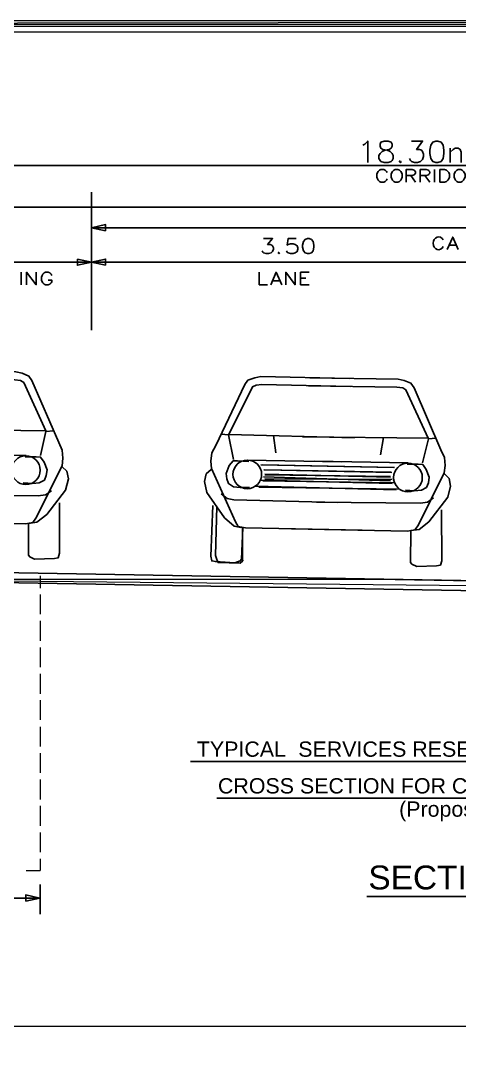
# Model space of a CAD drawing. Header units: inches. Extents: x 11 to 850, y 10 to 598.
# Drawn here: x 241.6 to 369.9, y 298.1 to 597.9 of the extents above; entities that cross this region are included whole.
import ezdxf

# ---------------------------------------------------------------- set-up
doc = ezdxf.new("R2010")
doc.units = ezdxf.units.IN
doc.header["$MEASUREMENT"] = 0
doc.layers.add('PDF_Geometry', color=7, linetype='Continuous')
doc.layers.add('PDF_Text', color=7, linetype='Continuous')
doc.styles.add('PDF Arial', font='arial.ttf')

msp = doc.modelspace()

# ---------------------------------------------------------------- linework, layer by layer
at = {"layer": 'PDF_Geometry', "lineweight": 0}
for points in [[(849.77, 597.95), (12.36, 596.91), (11.32, 597.95), (849.77, 597.95)], [(848.73, 596.91), (849.77, 597.95), (12.36, 596.91), (848.73, 596.91)], [(743.17, 150.35), (743.17, 596.19), (13.86, 596.19), (13.86, 12.88)], [(14.51, 304.11), (742.33, 304.11), (742.33, 594.5), (14.51, 594.5), (14.51, 304.11)]]:
    msp.add_lwpolyline(points, dxfattribs=at)
at = {"layer": 'PDF_Geometry', "lineweight": 25}
for points in [[(341.64, 561.53), (342.23, 561.79), (343.14, 562.7), (343.14, 556.45)], [(347.88, 562.7), (346.97, 562.37), (346.71, 561.79), (346.71, 561.2), (346.97, 560.62), (347.56, 560.29), (348.79, 560.03), (349.64, 559.71), (350.29, 559.12), (350.55, 558.53), (350.55, 557.62), (350.29, 557.04), (349.96, 556.78), (349.05, 556.45), (347.88, 556.45), (346.97, 556.78), (346.71, 557.04), (346.39, 557.62), (346.39, 558.53), (346.71, 559.12), (347.3, 559.71), (348.21, 560.03), (349.38, 560.29), (349.96, 560.62), (350.29, 561.2), (350.29, 561.79), (349.96, 562.37), (349.05, 562.7), (347.88, 562.7)], [(355.88, 562.7), (359.13, 562.7), (357.38, 560.29), (358.29, 560.29), (358.87, 560.03), (359.13, 559.71), (359.46, 558.86), (359.46, 558.21), (359.13, 557.36), (358.55, 556.78), (357.7, 556.45), (356.79, 556.45), (355.88, 556.78), (355.62, 557.04), (355.3, 557.62)], [(363.04, 562.7), (362.13, 562.37), (361.54, 561.53), (361.22, 560.03), (361.22, 559.12), (361.54, 557.62), (362.13, 556.78), (363.04, 556.45), (363.62, 556.45), (364.53, 556.78), (365.12, 557.62), (365.38, 559.12), (365.38, 560.03), (365.12, 561.53), (364.53, 562.37), (363.62, 562.7), (363.04, 562.7)], [(367.2, 556.45), (367.2, 560.62)], [(367.2, 559.45), (368.04, 560.29), (368.63, 560.62), (369.54, 560.62), (370.13, 560.29), (370.45, 559.45), (370.45, 556.45)], [(74.6, 555.54), (682.75, 555.54)], [(352.63, 557.04), (352.31, 556.78), (352.63, 556.45), (352.96, 556.78)], [(348.79, 553.53), (348.6, 553.85), (348.21, 554.24), (347.82, 554.37), (346.97, 554.37), (346.58, 554.24), (346.19, 553.85), (346, 553.53), (345.8, 553.01), (345.8, 552.16), (346, 551.64), (346.19, 551.25), (346.58, 550.93), (346.97, 550.73), (347.82, 550.73), (348.21, 550.93), (348.6, 551.25), (348.79, 551.64)], [(351.14, 554.37), (350.75, 554.24), (350.36, 553.85), (350.16, 553.53), (349.96, 553.01), (349.96, 552.16), (350.16, 551.64), (350.36, 551.25), (350.75, 550.93), (351.14, 550.73), (351.92, 550.73), (352.37, 550.93), (352.76, 551.25), (352.96, 551.64), (353.15, 552.16), (353.15, 553.01), (352.96, 553.53), (352.76, 553.85), (352.37, 554.24), (351.92, 554.37), (351.14, 554.37)], [(354.32, 550.73), (354.32, 554.37), (356.08, 554.37), (356.66, 554.24), (356.86, 554.05), (357.05, 553.72), (357.05, 553.33), (356.86, 553.01), (356.66, 552.81), (356.08, 552.68), (354.32, 552.68)], [(355.69, 552.68), (357.05, 550.73)], [(358.48, 550.73), (358.48, 554.37), (360.24, 554.37), (360.83, 554.24), (361.02, 554.05), (361.22, 553.72), (361.22, 553.33), (361.02, 553.01), (360.83, 552.81), (360.24, 552.68), (358.48, 552.68)], [(359.85, 552.68), (361.22, 550.73)], [(362.65, 550.73), (362.65, 554.37)], [(364.21, 550.73), (364.21, 554.37), (365.57, 554.37), (366.16, 554.24), (366.55, 553.85), (366.81, 553.53), (367, 553.01), (367, 552.16), (366.81, 551.64), (366.55, 551.25), (366.16, 550.93), (365.57, 550.73), (364.21, 550.73)], [(369.54, 554.37), (369.15, 554.24), (368.76, 553.85), (368.57, 553.53), (368.37, 553.01), (368.37, 552.16), (368.57, 551.64), (368.76, 551.25), (369.15, 550.93), (369.54, 550.73), (370.32, 550.73), (370.71, 550.93), (371.1, 551.25), (371.3, 551.64), (371.56, 552.16), (371.56, 553.01), (371.3, 553.53), (371.1, 553.85), (370.71, 554.24), (370.32, 554.37), (369.54, 554.37)], [(262.36, 547.8), (262.36, 507.48)], [(74.6, 543.38), (378.65, 543.38)], [(262.36, 529.14), (262.36, 542.54)], [(266.52, 536.49), (262.36, 537.4), (266.52, 538.31), (266.52, 536.49)], [(262.36, 537.4), (494.99, 537.4)], [(312.7, 534.21), (315.3, 534.21), (313.87, 532.52), (314.59, 532.52), (315.11, 532.33), (315.3, 532.13), (315.56, 531.48), (315.56, 531.09), (315.3, 530.44), (314.85, 530.05), (314.13, 529.85), (313.41, 529.85), (312.7, 530.05), (312.44, 530.24), (312.24, 530.63)], [(322.19, 534.21), (319.85, 534.21), (319.59, 532.33), (319.85, 532.52), (320.57, 532.72), (321.28, 532.72), (321.93, 532.52), (322.45, 532.13), (322.65, 531.48), (322.65, 531.09), (322.45, 530.44), (321.93, 530.05), (321.28, 529.85), (320.57, 529.85), (319.85, 530.05), (319.59, 530.24), (319.33, 530.63)], [(325.51, 534.21), (324.8, 533.95), (324.34, 533.37), (324.08, 532.33), (324.08, 531.67), (324.34, 530.63), (324.8, 530.05), (325.51, 529.85), (326.03, 529.85), (326.68, 530.05), (327.2, 530.63), (327.4, 531.67), (327.4, 532.33), (327.2, 533.37), (326.68, 533.95), (326.03, 534.21), (325.51, 534.21)], [(366.35, 531.02), (367.98, 534.67), (369.54, 531.02)], [(367, 532.26), (368.96, 532.26)], [(258.26, 528.23), (262.36, 527.32), (258.26, 526.41), (258.26, 528.23)], [(262.36, 525.69), (262.36, 529.14)], [(266.52, 526.41), (262.36, 527.32), (266.52, 528.23), (266.52, 526.41)], [(317.19, 530.24), (316.99, 530.05), (317.19, 529.85), (317.45, 530.05)], [(174.3, 527.32), (257.35, 527.32)], [(257.35, 527.32), (378.65, 527.32)], [(241.88, 520.75), (241.88, 524.39)], [(243.44, 520.75), (243.44, 524.39), (246.23, 520.75), (246.23, 524.39)], [(250.79, 523.48), (250.59, 523.87), (250.2, 524.2), (249.74, 524.39), (248.96, 524.39), (248.57, 524.2), (248.18, 523.87), (247.99, 523.48), (247.79, 522.96), (247.79, 522.11), (247.99, 521.59), (248.18, 521.27), (248.57, 520.88), (248.96, 520.75), (249.74, 520.75), (250.2, 520.88), (250.59, 521.27), (250.79, 521.59), (250.79, 522.11), (249.74, 522.11)], [(311.4, 524.39), (311.4, 520.75), (313.8, 520.75)], [(314.78, 520.75), (316.34, 524.39), (317.97, 520.75)], [(315.37, 521.92), (317.32, 521.92)], [(319.14, 520.75), (319.14, 524.39), (321.87, 520.75), (321.87, 524.39)], [(323.5, 520.75), (323.5, 524.39), (326.03, 524.39)], [(323.5, 522.63), (325.06, 522.63)], [(323.5, 520.75), (326.03, 520.75)], [(291.3, 381.44), (456.95, 381.44)], [(299.04, 370.71), (451.42, 370.71)], [(247.4, 345.48), (247.4, 336.83)], [(243.18, 340.6), (247.34, 341.51), (243.18, 342.42), (243.18, 340.6)], [(247.34, 341.51), (214.11, 341.51)]]:
    msp.add_lwpolyline(points, dxfattribs=at)
at = {"layer": 'PDF_Geometry', "color": 3, "lineweight": 0}
for points in [[(266.52, 538.31), (262.36, 537.4), (266.52, 537.4), (266.52, 538.31)], [(262.36, 537.4), (266.52, 537.4), (266.52, 536.49), (262.36, 537.4)], [(258.26, 528.23), (258.26, 527.32), (262.36, 527.32), (258.26, 528.23)], [(266.52, 528.23), (262.36, 527.32), (266.52, 527.32), (266.52, 528.23)], [(258.26, 527.32), (262.36, 527.32), (258.26, 526.41), (258.26, 527.32)], [(262.36, 527.32), (266.52, 527.32), (266.52, 526.41), (262.36, 527.32)], [(243.18, 342.42), (243.18, 341.51), (247.34, 341.51), (243.18, 342.42)], [(243.18, 341.51), (247.34, 341.51), (243.18, 340.6), (243.18, 341.51)]]:
    msp.add_lwpolyline(points, dxfattribs=at)
at = {"layer": 'PDF_Geometry', "color": 14, "lineweight": 25, "true_color": 0x950000}
for points in [[(214.5, 495.65), (240.31, 495.25), (242.14, 494.86), (244.09, 494.02), (244.93, 492.78), (252.8, 474.64), (253.84, 472.36), (254.04, 470.02), (253.78, 467.81), (246.17, 452.53), (245.26, 451.23), (243.11, 450.9), (209.16, 451.55)], [(214.11, 493.3), (239.99, 492.98), (241.68, 492.72), (242.59, 492.13), (249.03, 478.02), (212.35, 478.48)], [(251.31, 478.02), (249.09, 477.83), (247.47, 470.8)], [(215.93, 471.32), (243.31, 470.8)], [(242.98, 470.41), (246.23, 470.41), (247.53, 470.35), (248.57, 468.92), (249.42, 466.64), (249.16, 464.95), (248.64, 463.65), (247.08, 462.8), (245.13, 462.67), (242.4, 462.8)], [(253.84, 467.55), (255.21, 466.25), (255.66, 463.97), (254.82, 460.72), (249.35, 453.63), (246.43, 451.36), (244.02, 450.97)], [(250.66, 460.53), (248.9, 459.36), (246.82, 459.03), (216.51, 459.36)], [(253, 457.01), (253, 442.25), (252.67, 440.95), (251.57, 440.69), (245.78, 440.56), (244.35, 441.21), (243.96, 441.67), (243.96, 450.9)]]:
    msp.add_lwpolyline(points, dxfattribs=at)
at = {"layer": 'PDF_Geometry', "color": 5, "lineweight": 25}
for points in [[(337.74, 493.3), (311.85, 493.89), (310.1, 493.56), (308.08, 492.85), (307.24, 491.61), (298.72, 473.79), (297.55, 471.58), (297.22, 469.18), (297.48, 467.03), (304.44, 451.42), (305.29, 450.12), (307.43, 449.66), (341.45, 449.01)], [(326.16, 493.5), (351.98, 493.11), (353.8, 492.78), (355.75, 491.94), (356.66, 490.64), (364.47, 472.49), (365.51, 470.22), (365.7, 467.87), (365.44, 465.73), (357.83, 450.38), (356.92, 449.08), (354.78, 448.75), (320.83, 449.4)], [(338.06, 490.96), (312.18, 491.55), (310.49, 491.42), (309.45, 490.9), (302.55, 476.98), (339.23, 476)], [(325.77, 491.16), (351.66, 490.83), (353.35, 490.57), (354.26, 490.05), (360.76, 475.87), (324.08, 476.33)], [(300.28, 477.11), (302.42, 476.85), (303.85, 469.7)], [(315.56, 476.65), (316.28, 471.65)], [(347.75, 476.07), (346.84, 471.06)], [(363.04, 475.87), (360.83, 475.68), (359.13, 468.66)], [(308.34, 469.11), (305.09, 469.31), (303.79, 469.24), (302.62, 467.87), (301.71, 465.6), (301.9, 463.97), (302.42, 462.61), (303.92, 461.7), (305.87, 461.5), (308.6, 461.5)], [(335.4, 468.98), (308.02, 469.5)], [(311.92, 468.13), (350.68, 467.35)], [(350.94, 467.35), (312.24, 468.13)], [(327.59, 469.18), (354.97, 468.66)], [(354.65, 468.26), (357.9, 468.26), (359.2, 468.2), (360.24, 466.77), (361.09, 464.49), (360.83, 462.8), (360.31, 461.5), (358.81, 460.66), (356.79, 460.53), (354.13, 460.72)], [(297.35, 466.77), (295.92, 465.47), (295.4, 463.19), (296.12, 460.01), (301.25, 452.66), (304.05, 450.19), (306.52, 449.73)], [(312.76, 466.64), (349.9, 465.92)], [(350.16, 465.86), (313.02, 466.64)], [(313.02, 465.4), (349.77, 464.49)], [(349.77, 464.69), (313.09, 465.21)], [(365.57, 465.47), (366.87, 464.1), (367.33, 461.83), (366.48, 458.64), (361.02, 451.49), (358.16, 449.21), (355.69, 448.88)], [(351.46, 460.79), (310.29, 461.83)], [(311.85, 463.58), (350.23, 462.61)], [(350.88, 462.8), (312.44, 463.39)], [(349.77, 463.39), (312.63, 464.56)], [(313.02, 464.04), (350.23, 463.84)], [(300.28, 459.62), (302.03, 458.31), (303.98, 457.92), (334.36, 457.08)], [(311.33, 461.57), (352.44, 460.98)], [(297.81, 456.23), (297.22, 441.41), (297.55, 440.04), (298.59, 439.84), (304.31, 439.45), (305.87, 440.04), (306.26, 440.56), (306.59, 449.73)], [(298.98, 455.97), (298.59, 441.6), (298.98, 440.43), (299.37, 439.52), (305.87, 439.39), (306.65, 440.1), (306.52, 440.3), (306.52, 449.34)], [(362.32, 458.44), (360.57, 457.21), (358.55, 456.88), (328.18, 457.21)], [(364.66, 454.93), (364.73, 440.1), (364.34, 438.8), (363.23, 438.61), (357.44, 438.41), (356.01, 439.06), (355.62, 439.52), (355.69, 448.82)]]:
    msp.add_lwpolyline(points, dxfattribs=at)
at = {"layer": 'PDF_Geometry', "color": 251, "lineweight": 0, "true_color": 0x545454}
for points in [[(179.25, 437.63), (179.25, 434.71), (345.48, 434.71), (179.25, 437.63)], [(179.25, 434.71), (411.88, 430.67), (578.05, 430.67), (179.25, 434.71)], [(179.25, 434.71), (345.48, 434.71), (578.05, 430.67), (179.25, 434.71)]]:
    msp.add_lwpolyline(points, dxfattribs=at)
at = {"layer": 'PDF_Geometry', "color": 251, "lineweight": 25, "true_color": 0x545454}
msp.add_lwpolyline([(578.05, 427.75), (179.25, 434.71), (179.25, 437.63), (578.05, 430.67), (578.05, 427.75)], dxfattribs=at)
at = {"layer": 'PDF_Geometry', "lineweight": 20}
for points in [[(578.05, 430.67), (179.25, 437.63)], [(578.05, 427.75), (179.25, 434.71)]]:
    msp.add_lwpolyline(points, dxfattribs=at)
at = {"layer": 'PDF_Geometry', "color": 30, "lineweight": 20}
for points in [[(247.4, 435.62), (247.4, 432.11)], [(247.4, 430.22), (247.4, 424.43)], [(247.4, 422.48), (247.4, 416.69)], [(247.4, 414.74), (247.4, 408.95)], [(247.4, 407), (247.4, 401.21)], [(247.4, 399.33), (247.4, 393.54)], [(247.4, 391.59), (247.4, 385.8)], [(247.4, 383.85), (247.4, 378.06)], [(247.4, 376.11), (247.4, 370.32)], [(247.4, 368.44), (247.4, 362.58)], [(247.4, 360.7), (247.4, 354.91)], [(247.4, 352.96), (247.4, 349.51)], [(243.31, 349.51), (247.4, 349.51)]]:
    msp.add_lwpolyline(points, dxfattribs=at)
at = {"layer": 'PDF_Geometry', "color": 1, "lineweight": 25}
msp.add_lwpolyline([(342.88, 341.97), (405.38, 341.97)], dxfattribs=at)
at = {"layer": 'PDF_Geometry', "color": 14, "lineweight": 25, "true_color": 0x950000}
msp.add_circle((243.21, 466.54), 4.19, dxfattribs=at)
at = {"layer": 'PDF_Geometry', "color": 5, "lineweight": 25}
for centre in [(307.92, 465.31), (354.88, 464.4)]:
    msp.add_circle(centre, 4.19, dxfattribs=at)
at = {"layer": 'PDF_Geometry', "lineweight": 25}
msp.add_ellipse((363.82, 532.85), major_axis=(0, 1.87), ratio=0.858232, start_param=5.261809, end_param=10.446149, dxfattribs=at)

# ---------------------------------------------------------------- texts
at = {"layer": 'PDF_Text', "char_height": 4.4692, "attachment_point": 7, "style": 'PDF Arial'}
for s, insert in [('\\W1.000936;TYPICAL', (293.18, 382.73)), ('\\W1.000844;SERVICES RESERVATION CROSS SECTION', (322.81, 382.73)), ('\\W1.000731;CROSS SECTION FOR CORRIDOR WITH OF 18.3m', (299.35, 372)), ('\\W1.000829;(Proposed Road)', (352.29, 363.93))]:
    msp.add_mtext(s, dxfattribs=dict(at, insert=insert))
at = {"layer": 'PDF_Text', "color": 1, "insert": (343.31, 343.93), "char_height": 6.9831, "attachment_point": 7, "style": 'PDF Arial'}
msp.add_mtext('\\W1.000915;SECTION A-A', dxfattribs=at)

doc.saveas('drawing.dxf')
